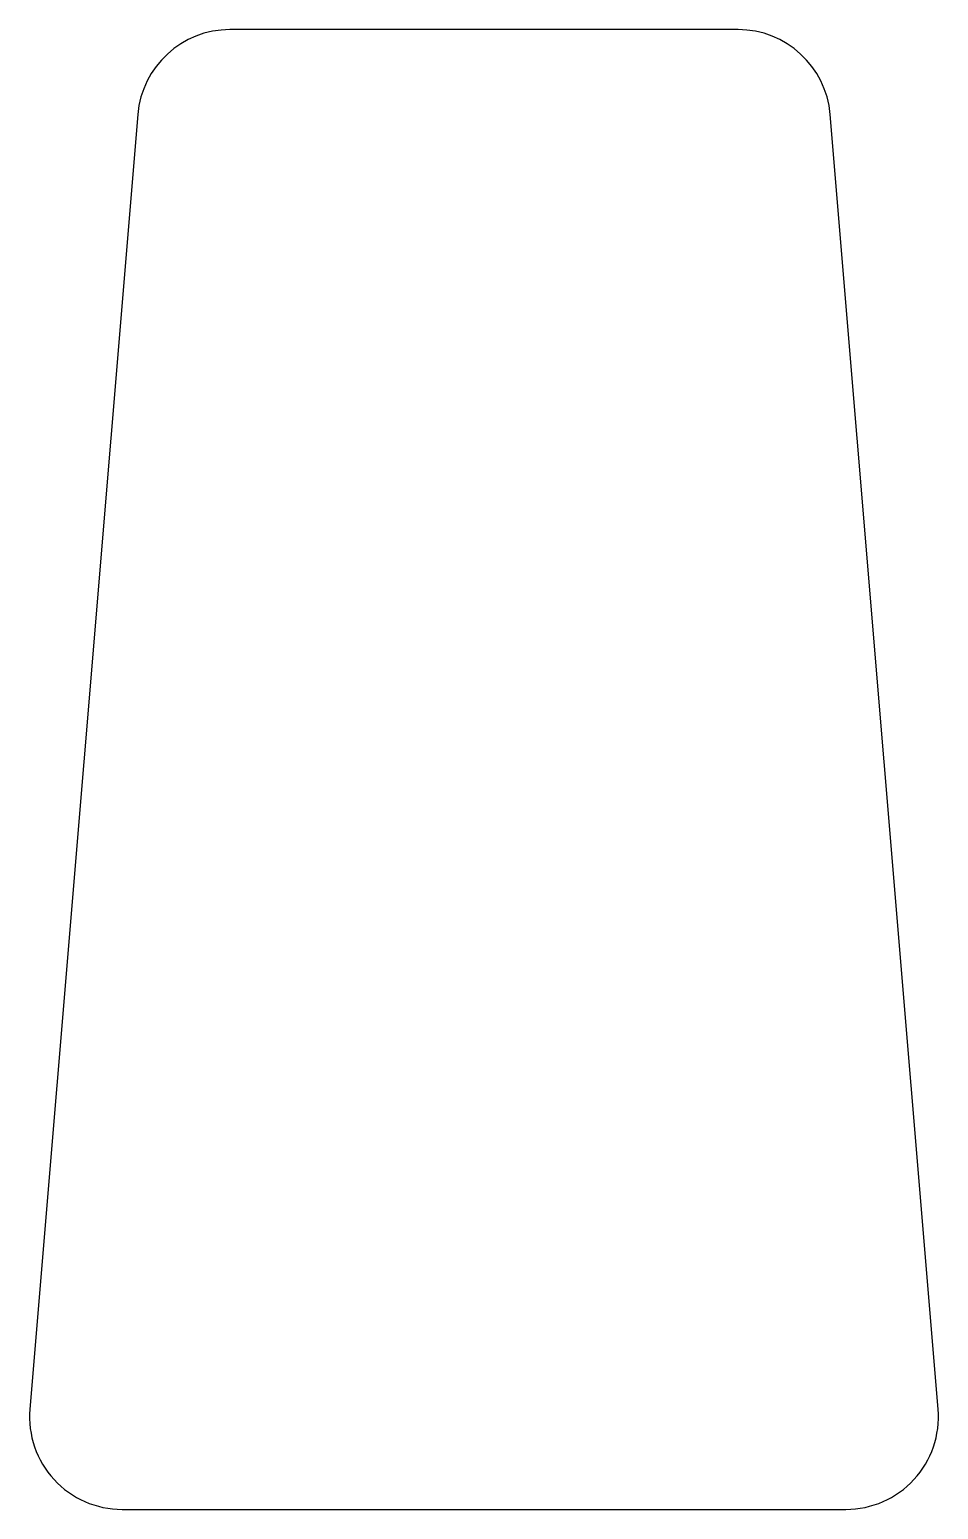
# Model space of a CAD drawing. Header units: metres. Extents: x -12.3 to 12.3, y 12.5 to 52.5.
import ezdxf

# ---------------------------------------------------------------- set-up
doc = ezdxf.new("R2010")
doc.units = ezdxf.units.M

msp = doc.modelspace()

# ---------------------------------------------------------------- linework, layer by layer
at = {"layer": 'PARAMETRIX'}
for p, q in [((6.8663, 52.5), (-6.8663, 52.5)), ((-9.3577, 50.2076), (-12.2744, 15.2076)), ((12.2744, 15.2076), (9.3577, 50.2076)), ((-9.783, 12.5), (9.783, 12.5))]:
    msp.add_line(p, q, dxfattribs=at)
for centre, start, end in [((-6.8663, 50), 90, 175.2364), ((6.8663, 50), 4.7636, 90), ((-9.783, 15), 175.2364, 270), ((9.783, 15), 270, 4.7636)]:
    msp.add_arc(centre, 2.5, start, end, dxfattribs=at)

doc.saveas('drawing.dxf')
